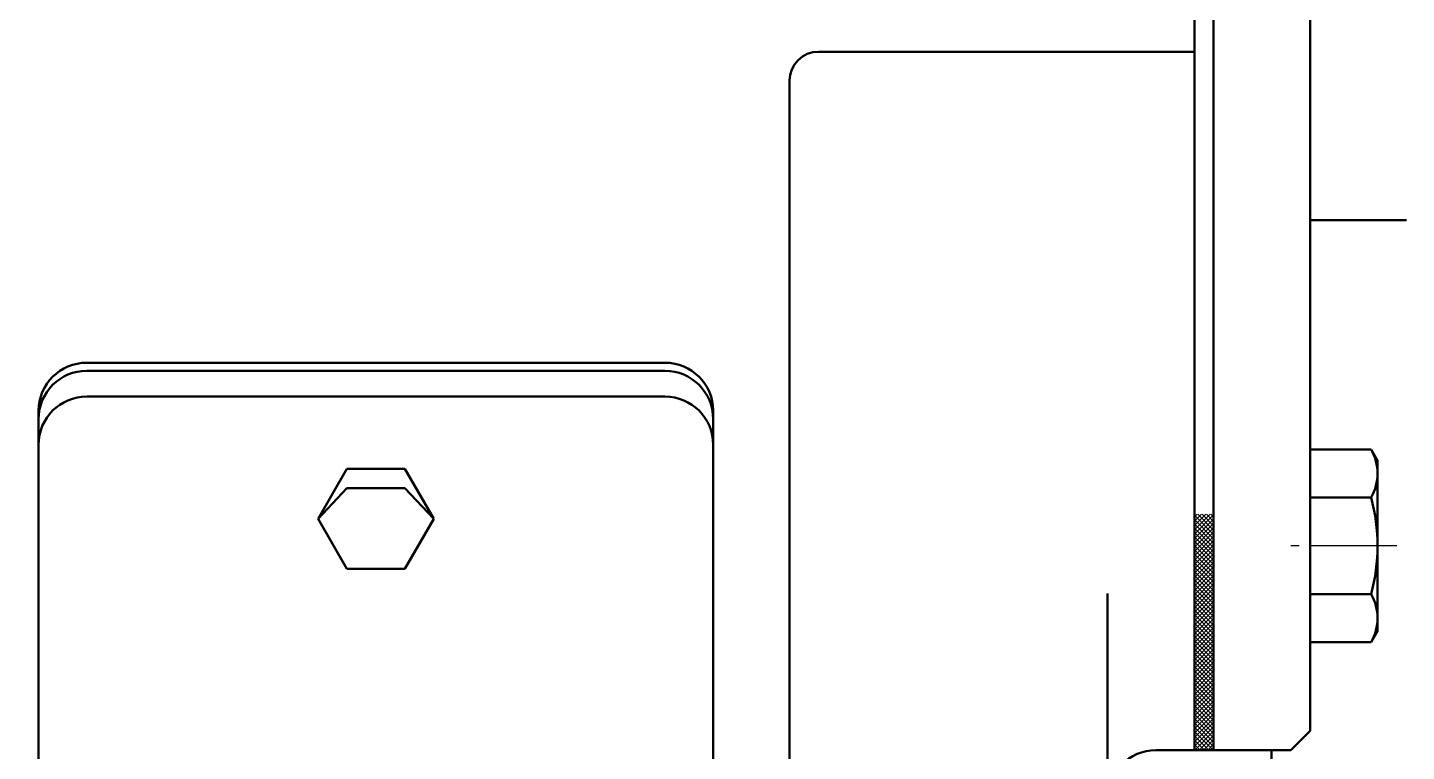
# Model space of a CAD drawing. Header units: millimetres. Extents: x -2161 to -582, y -4625 to -3434.
# Drawn here: x -1722.36 to -1674.72, y -4553.14 to -4528.12 of the extents above; entities that cross this region are included whole.
import ezdxf

# ---------------------------------------------------------------- set-up
doc = ezdxf.new("R2010")
doc.units = ezdxf.units.MM
doc.header["$LTSCALE"] = 0.5
doc.linetypes.add('AM_ISO08W050', pattern=[18, 12, -1.5, 3, -1.5])
doc.linetypes.add('AM_ISO08W050x2', pattern=[9, 6, -0.75, 1.5, -0.75])
for name, color, linetype, lineweight in [('AM_0', 7, 'Continuous', 50), ('AM_7', 4, 'AM_ISO08W050', 25), ('duong_dam', 7, 'Continuous', 50)]:
    doc.layers.add(name, color=color, linetype=linetype, lineweight=lineweight)

# ---------------------------------------------------------------- blocks, each defined once
blk = doc.blocks.new('M10_dau_lu_long')
at = {"layer": 'AM_0'}
for p, q in [((3376.73, 3414.67), (3375.57, 3414)), ((3375.57, 3407.67), (3375.57, 3414)), ((3394.41, 3414.67), (3376.73, 3414.67)), ((3394.41, 3414.67), (3376.73, 3414.67)), ((3380.57, 3407.67), (3380.57, 3414)), ((3390.57, 3407.67), (3390.57, 3414)), ((3394.41, 3414.67), (3395.57, 3414)), ((3395.57, 3407.67), (3395.57, 3414)), ((3395.57, 3407.67), (3375.57, 3407.67))]:
    blk.add_line(p, q, dxfattribs=at)
for centre, radius, start, end in [((3378.07, 3409.67), 5, 60, 120), ((3385.57, 3395.67), 19, 74.7385, 105.2615), ((3393.07, 3409.67), 5, 60, 120)]:
    blk.add_arc(centre, radius, start, end, dxfattribs=at)

msp = doc.modelspace()

# ---------------------------------------------------------------- hatches: boundary and pattern name
at = {"layer": 'AM_7'}
h = msp.add_hatch(dxfattribs=at)
h.set_pattern_fill('ANSI37', color=256, scale=0.0333, angle=270)
h.set_pattern_definition([(315, (-1938.66305, -4445.79565), (0.074760632, 0.074760632), []), (45, (-1938.66305, -4445.79565), (-0.074760632, 0.074760632), [])])
h.paths.add_polyline_path([(-1739.984, -4501.481), (-1739.984, -4508.974), (-1739.318, -4508.974), (-1739.318, -4501.481)])
h.paths.add_polyline_path([(-1739.984, -4508.974), (-1739.984, -4509.64), (-1739.318, -4509.64), (-1739.318, -4508.974)])
h.paths.add_polyline_path([(-1739.984, -4545.604), (-1739.984, -4553.096), (-1739.318, -4553.096), (-1739.318, -4545.604)])
h.paths.add_polyline_path([(-1739.984, -4544.938), (-1739.984, -4545.604), (-1739.318, -4545.604), (-1739.318, -4544.938)])
h.paths.add_polyline_path([(-1739.984, -4590.892), (-1739.984, -4596.386), (-1739.318, -4596.386), (-1739.318, -4590.892)])
h.paths.add_polyline_path([(-1739.984, -4590.226), (-1739.984, -4590.892), (-1739.318, -4590.892), (-1739.318, -4590.226)])
h.paths.add_polyline_path([(-1739.984, -4564.751), (-1739.984, -4570.246), (-1739.318, -4570.246), (-1739.318, -4564.751)])
h.paths.add_polyline_path([(-1739.984, -4570.246), (-1739.984, -4570.912), (-1739.318, -4570.912), (-1739.318, -4570.246)])
h.paths.add_polyline_path([(-1682.042, -4590.226), (-1682.042, -4596.386), (-1681.376, -4596.386), (-1681.376, -4590.226)])
h.paths.add_polyline_path([(-1682.042, -4564.751), (-1682.042, -4570.912), (-1681.376, -4570.912), (-1681.376, -4564.751)])
h.paths.add_polyline_path([(-1682.042, -4501.481), (-1682.042, -4508.974), (-1681.376, -4508.974), (-1681.376, -4501.481)])
h.paths.add_polyline_path([(-1682.042, -4544.938), (-1682.042, -4545.604), (-1681.376, -4545.604), (-1681.376, -4544.938)])
h.paths.add_polyline_path([(-1682.042, -4545.604), (-1682.042, -4553.096), (-1681.376, -4553.096), (-1681.376, -4545.604)])

# ---------------------------------------------------------------- linework, layer by layer
for p, q in [((-1682.042, -4553.096), (-1682.042, -4545.604)), ((-1682.042, -4545.604), (-1682.042, -4553.096))]:
    msp.add_line(p, q)
at = {"layer": 'AM_0'}
for p, q in [((-1678.046, -4502.147), (-1678.046, -4534.781)), ((-1682.042, -4508.936), (-1682.042, -4553.096)), ((-1681.376, -4553.096), (-1681.376, -4527.289)), ((-1695.028, -4528.956), (-1682.042, -4528.956)), ((-1696.028, -4529.956), (-1696.028, -4578.906)), ((-1678.046, -4534.781), (-1678.046, -4552.43)), ((-1678.046, -4534.781), (-1674.716, -4534.781)), ((-1720.314, -4539.705), (-1700.334, -4539.705)), ((-1700.334, -4539.705), (-1720.314, -4539.705)), ((-1700.334, -4539.705), (-1720.314, -4539.705)), ((-1720.314, -4539.705), (-1700.334, -4539.705)), ((-1720.314, -4539.985), (-1700.334, -4539.985)), ((-1700.334, -4539.985), (-1720.314, -4539.985)), ((-1700.334, -4539.985), (-1720.314, -4539.985)), ((-1720.314, -4539.985), (-1700.334, -4539.985)), ((-1720.314, -4540.874), (-1700.334, -4540.874)), ((-1700.334, -4540.874), (-1720.314, -4540.874)), ((-1700.334, -4540.874), (-1720.314, -4540.874)), ((-1720.314, -4540.874), (-1700.334, -4540.874)), ((-1721.979, -4581.414), (-1721.979, -4541.37)), ((-1698.669, -4581.414), (-1698.669, -4541.37)), ((-1711.323, -4543.372), (-1712.322, -4545.102)), ((-1709.325, -4543.372), (-1711.323, -4543.372)), ((-1708.326, -4545.102), (-1709.325, -4543.372)), ((-1711.323, -4544.038), (-1712.322, -4545.102)), ((-1709.325, -4544.038), (-1711.323, -4544.038)), ((-1709.325, -4544.038), (-1708.326, -4545.102)), ((-1712.322, -4545.102), (-1711.323, -4546.832)), ((-1709.325, -4546.832), (-1708.326, -4545.102)), ((-1711.323, -4546.832), (-1709.325, -4546.832)), ((-1685.039, -4554.761), (-1685.039, -4547.681)), ((-1678.712, -4553.096), (-1678.046, -4552.43)), ((-1683.374, -4553.096), (-1682.042, -4553.096)), ((-1678.712, -4553.096), (-1682.042, -4553.096)), ((-1679.378, -4553.096), (-1679.378, -4564.751))]:
    msp.add_line(p, q, dxfattribs=at)
for centre, radius, start, end in [((-1695.028, -4529.956), 1, 90, 180), ((-1720.314, -4541.37), 1.665, 90, 180), ((-1700.334, -4541.37), 1.665, 0, 90), ((-1720.314, -4541.65), 1.665, 90, 180), ((-1700.334, -4541.65), 1.665, 0, 90), ((-1683.374, -4554.761), 1.665, 90, 180)]:
    msp.add_arc(centre, radius, start, end, dxfattribs=at)
at = {"layer": 'AM_7', "linetype": 'AM_ISO08W050x2'}
msp.add_line((-1675.049, -4546.034), (-1678.712, -4546.034), dxfattribs=at)
at = {"layer": 'duong_dam'}
for p, q in [((-1721.979, -4581.414), (-1721.979, -4541.65)), ((-1698.669, -4581.414), (-1698.669, -4541.65))]:
    msp.add_line(p, q, dxfattribs=at)
for centre, start, end in [((-1720.314, -4542.539), 90, 180), ((-1700.334, -4542.539), 0, 90)]:
    msp.add_arc(centre, 1.665, start, end, dxfattribs=at)

# ---------------------------------------------------------------- block references
at = {"layer": 'AM_0', "xscale": 0.333, "yscale": 0.333, "zscale": 0.333, "rotation": 270}
msp.add_blockref('M10_dau_lu_long', (-2812.799, -3418.638), dxfattribs=at)

doc.saveas('drawing.dxf')
